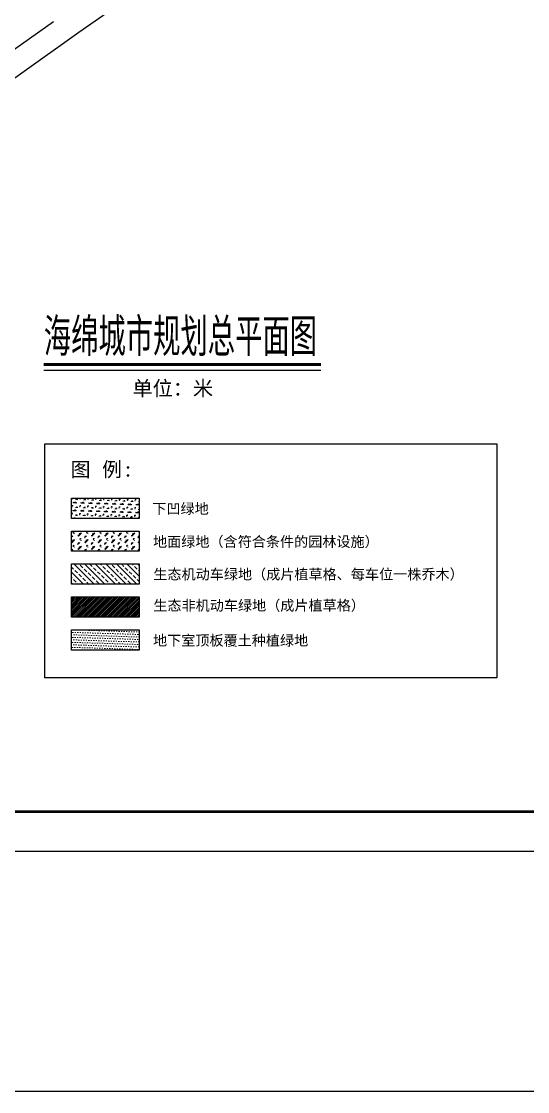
# Model space of a CAD drawing. Extents: x 36524853 to 36525459, y 2743936 to 2747542.
# Drawn here: x 36525068.8 to 36525133.1, y 2743936.1 to 2744072.2 of the extents above; entities that cross this region are included whole.
import ezdxf

# ---------------------------------------------------------------- set-up
doc = ezdxf.new("R2010")
doc.units = 0
doc.header["$LTSCALE"] = 1000
doc.header["$MEASUREMENT"] = 0
doc.layers.add('0-有效绿地', color=96, linetype='Continuous', lineweight=5)
for name, color, linetype in [('0-规划文字', 7, 'Continuous'), ('0-规划道路', 4, 'Continuous'), ('_0', 7, 'Continuous'), ('A0-11 图框-粗线', 16, 'Continuous'), ('A0-13 图框-细线', 7, 'Continuous'), ('DIM_SYMB', 3, 'Continuous'), ('PUB_TEXT', 7, 'Continuous'), ('图例', 7, 'Continuous')]:
    doc.layers.add(name, color=color, linetype=linetype)
doc.layers.add('yichutu', color=7, linetype='Continuous', true_color=0xffffff, plot=False)
doc.styles.add('_TCH_SPACE', font='SIMPLEX', dxfattribs={"bigfont": 'GBCBIG'})
doc.styles.add('黑体', font='simhei.ttf')

# ---------------------------------------------------------------- blocks, each defined once
blk = doc.blocks.new('yct-420-297-420-297-1-3000.0')
at = {"layer": 'yichutu', "color": 7, "linetype": 'Continuous', "true_color": 0xffffff}
blk.add_lwpolyline([(0, 0), (0, 297), (420, 297), (420, 0)], close=True, dxfattribs=at)
blk = doc.blocks.new('A$C6202001D')
at = {"layer": 'A0-11 图框-粗线', "const_width": 70}
blk.add_lwpolyline([(58400, 41000), (2500, 41000), (2500, 1000), (58400, 1000)], close=True, dxfattribs=at)
at = {"layer": 'A0-13 图框-细线'}
blk.add_lwpolyline([(59400, 42000), (0, 42000), (0, 0), (59400, 0)], close=True, dxfattribs=at)
blk = doc.blocks.new('分析图底图')
at = {"layer": '0-规划道路', "color": 251}
for p, q in [((-22.51, -134.39), (49.05, -83.75)), ((-19.56, -135.97), (50.78, -86.2))]:
    blk.add_line(p, q, dxfattribs=at)
blk.add_arc((276.05, -404.56), 390, 116.6519, 125.2834, dxfattribs=at)

msp = doc.modelspace()

# ---------------------------------------------------------------- hatches: boundary and pattern name
at = {"layer": '0-有效绿地', "linetype": 'Continuous'}
h = msp.add_hatch(dxfattribs=at)
h.set_pattern_fill('草坪或沼泽', color=256, scale=0.25, angle=-1.8335)
h.set_pattern_definition([(358.1665288774, (0.3005, 0.0104), (1.03148268696, 0.96749339352), [0.15, -0.03, 0.04, -0.03, 0.15, -0.6]), (358.1665288774, (0.2515, 0.042), (1.03148268696, 0.96749339352), [0.1, -0.075, 0.15, -0.075, 0.1, -0.5]), (358.1665288774, (0.6141, 0.4306), (1.03148268696, 0.96749339352), [0.125, -0.05, 0.125, -0.7]), (358.1665288774, (0.1207, 0.6465), (1.03148268696, 0.96749339352), [0.05, -0.1, 0.05, -0.8]), (88.1665288774, (0.2207, 0.6433), (-0.96749339352, 1.03148268696), [0.09, -0.91]), (88.1665288774, (0.5013, 0.034), (-0.96749339352, 1.03148268696), [0.1, -0.9]), (88.1665288774, (0.764, 0.4258), (-0.96749339352, 1.03148268696), [0.1, -0.9]), (43.1665288774, (0.63096, 0.0198), (0.031994646721, 0.999488040258), [0.1, -1.314213562]), (133.1665288774, (0.3711, 0.02814), (-0.999488040258, 0.031994646721), [0.1, -1.314213562]), (61.6014776974, (0.60113, 0.0258), (0.0319946467715, 0.9994880402377), [0.1, -2.136067977]), (74.1302854074, (0.55132, 0.03238), (0.0319946467519, 0.9994880400883), [0.1, -4.023105626]), (74.1302854074, (0.814, 0.42417), (0.0319946467519, 0.9994880400883), [0.08, -4.043105626]), (74.1302854074, (0.24068, 0.64263), (0.0319946467519, 0.9994880400883), [0.07, -4.053105626]), (102.2027723474, (0.45137, 0.03558), (0.0319946466796, 0.9994880400906), [0.1, -4.023105626]), (102.2027723474, (0.71404, 0.42737), (0.0319946466796, 0.9994880400906), [0.08, -4.043105626]), (102.2027723474, (0.2007, 0.6439), (0.0319946466796, 0.9994880400906), [0.07, -4.053105626]), (114.7315800774, (0.40123, 0.0322), (0.0319946463207, 0.999488040252), [0.1, -2.1360667977])])
h.paths.add_polyline_path([(36525075.14, 2744011.57), (36525083.72, 2744011.57), (36525083.72, 2744009), (36525075.14, 2744009)])
h = msp.add_hatch(dxfattribs=at)
h.set_pattern_fill('草坪或沼泽', color=8, scale=0.3, angle=45)
h.set_pattern_definition([(45, (-35.7348, -1832.8547), (1e-16, 1.697056274848), [0.18, -0.036, 0.048, -0.036, 0.18, -0.72]), (45, (-35.8027, -1832.8716), (1e-16, 1.697056274848), [0.12, -0.09, 0.18, -0.09, 0.12, -0.6]), (45, (-35.8451, -1832.2352), (1e-16, 1.697056274848), [0.15, -0.06, 0.15, -0.84]), (45, (-36.4391, -1832.4898), (1e-16, 1.697056274848), [0.06, -0.12, 0.06, -0.96]), (135, (-36.3542, -1832.405), (-1.697056274848, 2e-16), [0.108, -1.092]), (135, (-35.5905, -1832.6595), (-1.697056274848, 2e-16), [0.12, -1.08]), (135, (-35.7178, -1832.108), (-1.697056274848, 2e-16), [0.12, -1.08]), (90, (-35.4717, -1832.5577), (-0.84852813744, 0.84852813744), [0.12, -1.5770562744]), (180, (-35.6924, -1832.7783), (-0.84852813744, -0.84852813744), [0.12, -1.5770562744]), (108.43494882, (-35.50144, -1832.5789), (-0.848528137381, 0.848528137467), [0.12, -2.5632815724]), (120.96375653, (-35.5481, -1832.61708), (-0.848528137266, 0.8485281373275), [0.12, -4.8277267512]), (120.96375653, (-35.6754, -1832.06554), (-0.848528137266, 0.8485281373275), [0.096, -4.8517267512]), (120.96375653, (-36.33724, -1832.38798), (-0.848528137266, 0.8485281373275), [0.084, -4.8637267512]), (149.03624347, (-35.63296, -1832.70193), (-0.8485281373275, 0.848528137266), [0.12, -4.8277267512]), (149.03624347, (-35.76024, -1832.1504), (-0.8485281373275, 0.848528137266), [0.096, -4.8517267512]), (149.03624347, (-36.37118, -1832.42192), (-0.8485281373275, 0.848528137266), [0.084, -4.8637267512]), (161.5650512, (-35.67114, -1832.7486), (-0.8485281377634, 0.8485281370845), [0.12, -2.56328015724])])
h.paths.add_polyline_path([(36525075.14, 2744007.38), (36525083.72, 2744007.38), (36525083.72, 2744004.81), (36525075.14, 2744004.81)])
h = msp.add_hatch(dxfattribs=at)
h.set_pattern_fill('ANSI33', color=8, scale=0.3, angle=90)
h.set_pattern_definition([(135, (-34.9876, -1842.3121), (-0.67351920908, -0.67351920908), []), (135, (-34.9876, -1841.6386), (-0.67351920908, -0.67351920908), [0.47625, -0.238125])])
h.paths.add_polyline_path([(36525075.14, 2744003.2), (36525083.72, 2744003.2), (36525083.72, 2744000.62), (36525075.14, 2744000.62)])
h = msp.add_hatch(dxfattribs=at)
h.set_pattern_fill('ANSI31', color=8, scale=0.1)
h.set_pattern_definition([(45, (-34.98756, -1842.3121), (-0.11225320151336, 0.11225320151336), [])])
h.paths.add_polyline_path([(36525075.14, 2743999.01), (36525083.72, 2743999.01), (36525083.72, 2743996.44), (36525075.14, 2743996.44)])
h = msp.add_hatch(dxfattribs=at)
h.set_pattern_fill('DOTS', color=8, scale=0.2, angle=-1.8335)
h.set_pattern_definition([(358.1665288774, (-34.98756, -1854.87116), (0.1688270267217, 0.312258302609), [0, -0.3175])])
h.paths.add_polyline_path([(36525075.14, 2743994.83), (36525083.72, 2743994.83), (36525083.72, 2743992.25), (36525075.14, 2743992.25)])

# ---------------------------------------------------------------- linework, layer by layer
for points in [[(36525075.14, 2744007.38), (36525083.72, 2744007.38), (36525083.72, 2744004.81), (36525075.14, 2744004.81)], [(36525075.14, 2744003.2), (36525083.72, 2744003.2), (36525083.72, 2744000.62), (36525075.14, 2744000.62)], [(36525075.14, 2743994.83), (36525083.72, 2743994.83), (36525083.72, 2743992.25), (36525075.14, 2743992.25)]]:
    msp.add_lwpolyline(points, close=True)
at = {"color": 8}
msp.add_lwpolyline([(36525075.14, 2743999.01), (36525083.72, 2743999.01), (36525083.72, 2743996.44), (36525075.14, 2743996.44)], close=True, dxfattribs=at)
at = {"layer": '_0', "color": 8}
msp.add_lwpolyline([(36525071.74, 2744018.48), (36525129.15, 2744018.48), (36525129.15, 2743988.73), (36525071.74, 2743988.73)], close=True, dxfattribs=at)
at = {"layer": 'Defpoints'}
msp.add_lwpolyline([(36524853.71, 2744207.27), (36525237.19, 2744207.27), (36525237.19, 2743936.12), (36524853.71, 2743936.12)], close=True, dxfattribs=at)
at = {"layer": 'DIM_SYMB', "linetype": 'Continuous', "const_width": 0.35}
msp.add_lwpolyline([(36525071.6, 2744028.56), (36525106.81, 2744028.56)], dxfattribs=at)
at = {"layer": 'DIM_SYMB', "linetype": 'Continuous'}
msp.add_lwpolyline([(36525071.6, 2744027.86), (36525106.81, 2744027.86)], dxfattribs=at)
at = {"layer": '图例'}
msp.add_lwpolyline([(36525075.14, 2744011.57), (36525083.72, 2744011.57), (36525083.72, 2744009), (36525075.14, 2744009)], close=True, dxfattribs=at)

# ---------------------------------------------------------------- block references
at = {"xscale": 0.005, "yscale": 0.005, "zscale": 0.005}
msp.add_blockref('A$C6202001D', (36524893.2, 2743966.7), dxfattribs=at)
msp.add_blockref('分析图底图', (36525023.79, 2744155.93))
at = {"layer": 'yichutu', "linetype": 'Continuous', "xscale": 0.9129735061014543, "yscale": 0.9129735061014543, "zscale": 0.9129735061014543}
msp.add_blockref('yct-420-297-420-297-1-3000.0', (36524853.71, 2743936.12), dxfattribs=at)

# ---------------------------------------------------------------- texts
at = {"layer": '0-规划文字', "style": '黑体'}
for s, height, p in [('下凹绿地', 1.314, (36525085.39, 2744009.58)), ('地面绿地（含符合条件的园林设施）', 1.3143, (36525085.48, 2744005.38)), ('生态机动车绿地（成片植草格、每车位一株乔木）', 1.3143, (36525085.52, 2744001.24)), ('生态非机动车绿地（成片植草格）', 1.3143, (36525085.52, 2743997.27)), ('地下室顶板覆土种植绿地', 1.3143, (36525085.48, 2743992.82))]:
    msp.add_text(s, height=height, dxfattribs=at).set_placement(p)
at = {"layer": 'DIM_SYMB', "color": 7, "linetype": 'Continuous', "style": '_TCH_SPACE'}
msp.add_text('海绵城市规划总平面图', height=4.823, dxfattribs=at).set_placement((36525071.6, 2744029.63))
at = {"layer": 'PUB_TEXT', "style": '黑体'}
msp.add_text('单位：米', height=1.878, rotation=0, dxfattribs=at).set_placement((36525082.87, 2744024.59))
at = {"layer": '图例', "linetype": 'ByBlock', "style": '黑体'}
for s, p in [('图', (36525075.02, 2744014.3)), ('例', (36525079.01, 2744014.3)), (':', (36525081.67, 2744014.3))]:
    msp.add_text(s, height=1.85, rotation=0, dxfattribs=at).set_placement(p)

doc.saveas('drawing.dxf')
